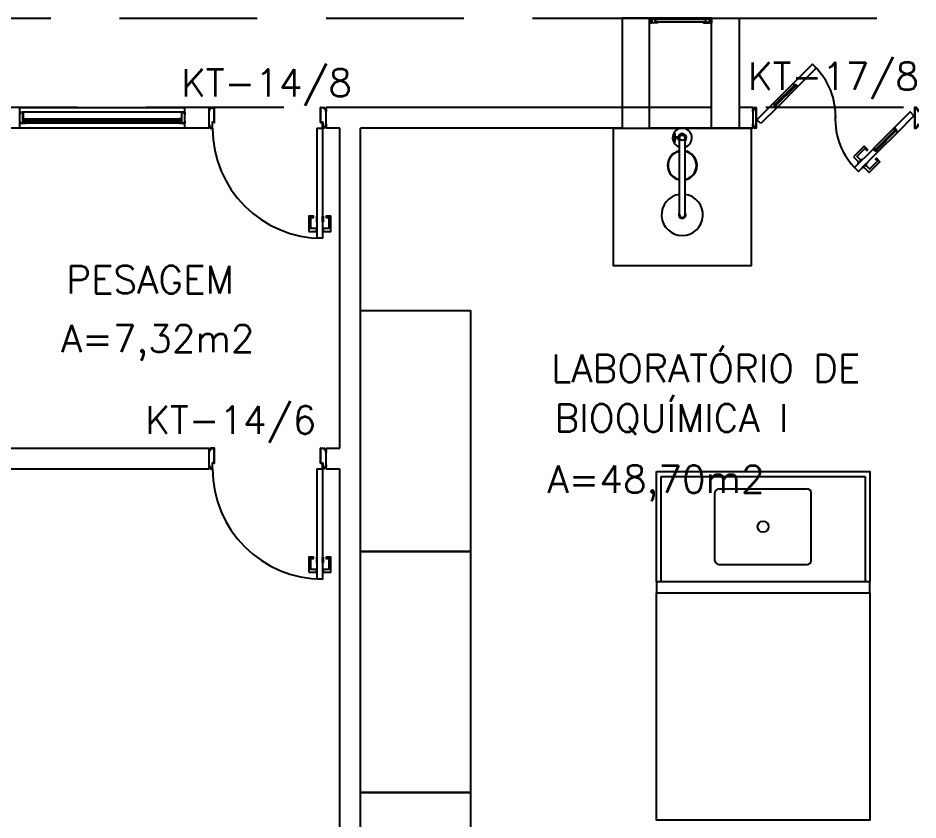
# Model space of a CAD drawing. Header units: millimetres. Extents: x 2128 to 2646, y 1972 to 2207.
# Drawn here: x 2385.42 to 2391.96, y 2130.82 to 2136.64 of the extents above; entities that cross this region are included whole.
import ezdxf

# ---------------------------------------------------------------- set-up
doc = ezdxf.new("R2010")
doc.units = ezdxf.units.MM
doc.linetypes.add('HIDDEN', pattern=[0.375, 0.25, -0.125])
for name, color, linetype in [('A-WC', 2, 'Continuous'), ('AR-ALV', 2, 'Continuous'), ('AR-BANCADAS', 1, 'Continuous'), ('AR-CHUVEIRO', 1, 'Continuous'), ('AR-ESQ', 1, 'Continuous'), ('AR-ESTC', 3, 'Continuous'), ('AR-LAY-OUT-EQUIPAMENTOS', 1, 'Continuous'), ('AR-PEITORIL', 1, 'Continuous'), ('AR-PORTA', 1, 'Continuous'), ('BC- VISTA', 1, 'Continuous'), ('BC-CORTE', 14, 'Continuous'), ('BC-CUBA', 1, 'Continuous'), ('DT-ESQ-BAGUETE-C', 1, 'Continuous'), ('DT-ESQ-BAGUETE-V', 1, 'Continuous'), ('DT-ESQ-CHAPA DOBRADA-V', 1, 'Continuous'), ('DT-ESQ-MARCO-V', 1, 'Continuous'), ('DT-ESQ-PERFIL CADEIRA-C', 2, 'Continuous'), ('DT-ESQ-PERFIL CADEIRA-V', 2, 'Continuous'), ('DT-ESQ-PERFIL U-C', 2, 'Continuous'), ('DT-ESQ-VENEZIANA-C', 1, 'Continuous'), ('DT-ESQ-VENEZIANA-V', 1, 'Continuous'), ('DT-ESQ-VIDRO-C', 2, 'Continuous'), ('DT-TXTMOD', 1, 'Continuous'), ('ENDEREÇO', 2, 'Continuous'), ('maçaneta', 1, 'Continuous'), ('mov', 1, 'Continuous'), ('PM-PERFIL U-C', 2, 'Continuous'), ('PM-VIDRO', 2, 'Continuous'), ('pm1', 2, 'Continuous'), ('pm2', 2, 'Continuous'), ('PROJ', 1, 'HIDDEN'), ('TEXTO', 2, 'Continuous'), ('Área', 2, 'Continuous')]:
    doc.layers.add(name, color=color, linetype=linetype)
doc.styles.add('S10', font='simplex.shx', dxfattribs={"height": 0.1})
doc.styles.add('UNB-100', font='simplex.shx', dxfattribs={"height": 0.2})
doc.styles.add('UNB1-100', font='simplex.shx', dxfattribs={"height": 0.2})

# ---------------------------------------------------------------- blocks, each defined once
blk = doc.blocks.new('BOX')
at = {"color": 1}
for p, q in [((-0.057, -0.1399), (-0.057, -0.1999)), ((-0.053, -0.1399), (-0.053, -0.1999)), ((-0.03, -0.1649), (-0.053, -0.1649)), ((-0.03, -0.1749), (-0.053, -0.1749)), ((-0.02, -0.7299), (-0.02, -0.1922)), ((0.02, -0.7299), (0.02, -0.1922))]:
    blk.add_line(p, q, dxfattribs=at)
blk.add_circle((0, -0.1699), 0.02, dxfattribs=at)
for centre, radius, start, end in [((0, -0.1699), 0.0699, 286.63481, 253.36519), ((-0.055, -0.1399), 0.002, 0, 180), ((0, -0.1699), 0.03, 311.81031, 228.18969), ((-0.055, -0.1999), 0.002, 180, 0), ((0, -0.3708), 0.1072, 100.75318, 259.24682), ((0, -0.3708), 0.1032, 100.75318, 259.24682), ((0, -0.3708), 0.1032, 280.75318, 79.24682), ((0, -0.3708), 0.1072, 280.75318, 79.24682), ((0, -0.7299), 0.15, 97.66226, 82.33774), ((0, -0.7299), 0.025, 143.1301, 36.8699), ((0, -0.7299), 0.02, 180, 0)]:
    blk.add_arc(centre, radius, start, end, dxfattribs=at)
blk = doc.blocks.new('chuvemerg-p')
at = {"layer": 'A-WC', "xscale": 4.000000000000012, "yscale": 4.000000000000012, "zscale": 4.000000000000012, "rotation": 315.0000000000003}
blk.add_blockref('BOX', (0, 0), dxfattribs=at)
blk = doc.blocks.new('chuveiro-emerg')
at = {"layer": 'AR-LAY-OUT-EQUIPAMENTOS'}
blk.add_lwpolyline([(0, 0.5), (1, 0.5), (1, -0.5), (0, -0.5)], close=True, dxfattribs=at)
at = {"layer": 'AR-LAY-OUT-EQUIPAMENTOS', "xscale": 0.250000000000002, "yscale": 0.250000000000002, "zscale": 0.250000000000002, "rotation": 135}
blk.add_blockref('chuvemerg-p', (-0.1, 0), dxfattribs=at)
blk = doc.blocks.new('EF01-P')
at = {"layer": 'DT-ESQ-BAGUETE-C', "ltscale": 0.1}
for points in [[(0.0015, 0.035), (0.015, 0.035), (0.015, 0.0335), (0.0015, 0.0335), (0.0015, 0.005), (0.015, 0.005), (0.015, 0.0035), (0.0015, 0.0035, -0.414214), (0, 0.005), (0, 0.0335, -0.414214)], [(0.4485, 0.035), (0.435, 0.035), (0.435, 0.0335), (0.4485, 0.0335), (0.4485, 0.005), (0.435, 0.005), (0.435, 0.0035), (0.4485, 0.0035, 0.414214), (0.45, 0.005), (0.45, 0.0335, 0.414214)]]:
    blk.add_lwpolyline(points, format="xyb", close=True, dxfattribs=at)
at = {"layer": 'DT-ESQ-PERFIL CADEIRA-C', "ltscale": 0.1}
for points in [[(0.01, 0.0015), (0.01, 0.003), (0.0015, 0.003, 1), (0.0015, 0), (0.015, 0, 0.414214), (0.0165, 0.0015), (0.0165, 0.0335), (0.043, 0.0335)], [(0.043, 0.0065), (0.018, 0.0065), (0.018, 0.0165), (0.0165, 0.0165), (0.0165, 0.0065, 0.414214), (0.018, 0.005), (0.043, 0.005), (0.0565, 0.005, 1), (0.0565, 0.008), (0.043, 0.008), (0.043, 0.02), (0.043, 0.032), (0.0565, 0.032, 1), (0.0565, 0.035), (0.043, 0.035), (0.0165, 0.035, 0.414214), (0.015, 0.0335), (0.015, 0.0015), (0.0015, 0.0015)], [(0.0415, 0.02), (0.0415, 0.032, -0.414214), (0.043, 0.0335), (0.0565, 0.0335)], [(0.0415, 0.02), (0.0415, 0.008, 0.414214), (0.043, 0.0065), (0.0565, 0.0065)], [(0.407, 0.0065), (0.432, 0.0065), (0.432, 0.0165), (0.4335, 0.0165), (0.4335, 0.0065, -0.414214), (0.432, 0.005), (0.407, 0.005), (0.3935, 0.005, -1), (0.3935, 0.008), (0.407, 0.008), (0.407, 0.02), (0.407, 0.032), (0.3935, 0.032, -1), (0.3935, 0.035), (0.407, 0.035), (0.4335, 0.035, -0.414214), (0.435, 0.0335), (0.435, 0.0015), (0.4485, 0.0015)], [(0.4085, 0.02), (0.4085, 0.032, 0.414214), (0.407, 0.0335), (0.3935, 0.0335)], [(0.4085, 0.02), (0.4085, 0.008, -0.414214), (0.407, 0.0065), (0.3935, 0.0065)], [(0.44, 0.0015), (0.44, 0.003), (0.4485, 0.003, -1), (0.4485, 0), (0.435, 0, -0.414214), (0.4335, 0.0015), (0.4335, 0.0335), (0.407, 0.0335)]]:
    blk.add_lwpolyline(points, format="xyb", dxfattribs=at)
at = {"layer": 'DT-ESQ-PERFIL CADEIRA-V', "ltscale": 0.1}
blk.add_line((0.015, 0), (0.435, 0), dxfattribs=at)
at = {"layer": 'DT-ESQ-VENEZIANA-C', "ltscale": 0.1}
for p, q in [((0.043, 0.0105), (0.407, 0.0105)), ((0.043, 0.009), (0.407, 0.009))]:
    blk.add_line(p, q, dxfattribs=at)
at = {"layer": 'DT-ESQ-VENEZIANA-V', "ltscale": 0.1}
blk.add_line((0.043, 0.031), (0.407, 0.031), dxfattribs=at)
blk = doc.blocks.new('EF05B-P')
at = {"layer": 'DT-ESQ-BAGUETE-C', "ltscale": 0.1}
for points in [[(0.039, -0.05), (0.0255, -0.05), (0.0255, -0.0485), (0.039, -0.0485), (0.039, -0.0365), (0.0255, -0.0365), (0.0255, -0.035), (0.039, -0.035, -0.414214), (0.0405, -0.0365), (0.0405, -0.0485, -0.414214)], [(1.161, -0.05), (1.1745, -0.05), (1.1745, -0.0485), (1.161, -0.0485), (1.161, -0.0365), (1.1745, -0.0365), (1.1745, -0.035), (1.161, -0.035, 0.414214), (1.1595, -0.0365), (1.1595, -0.0485, 0.414214)]]:
    blk.add_lwpolyline(points, format="xyb", close=True, dxfattribs=at)
at = {"layer": 'DT-ESQ-BAGUETE-V', "ltscale": 0.1}
blk.add_line((1.161, -0.05), (0.039, -0.05), dxfattribs=at)
at = {"layer": 'DT-ESQ-CHAPA DOBRADA-V', "ltscale": 0.1}
blk.add_line((1.16, -0.067), (0.04, -0.067), dxfattribs=at)
at = {"layer": 'DT-ESQ-MARCO-V', "ltscale": 0.1}
for p, q in [((0.0235, -0.035), (1.1765, -0.035)), ((0.0235, -0.115), (1.1765, -0.115))]:
    blk.add_line(p, q, dxfattribs=at)
at = {"layer": 'DT-ESQ-PERFIL U-C', "ltscale": 0.1}
for points in [[(0.025, -0.0655), (0.025, -0.0655, 0.414214), (0.0235, -0.067), (0.0235, -0.1135), (0.0015, -0.1135), (0.0015, -0.1), (0, -0.1), (0, -0.1135, 0.414214), (0.0015, -0.115), (0.0235, -0.115, 0.414214), (0.025, -0.1135), (0.025, -0.067), (0.04, -0.067, 1), (0.04, -0.064), (0.025, -0.064), (0.025, -0.0365, 0.414214), (0.0235, -0.035), (0.0015, -0.035, 0.414214), (0, -0.0365), (0, -0.05), (0.0015, -0.05), (0.0015, -0.0365), (0.0235, -0.0365), (0.0235, -0.064, 0.414214), (0.025, -0.0655), (0.04, -0.0655)], [(1.175, -0.0655), (1.175, -0.0655, -0.414214), (1.1765, -0.067), (1.1765, -0.1135), (1.1985, -0.1135), (1.1985, -0.1), (1.2, -0.1), (1.2, -0.1135, -0.414214), (1.1985, -0.115), (1.1765, -0.115, -0.414214), (1.175, -0.1135), (1.175, -0.067), (1.16, -0.067, -1), (1.16, -0.064), (1.175, -0.064), (1.175, -0.0365, -0.414214), (1.1765, -0.035), (1.1985, -0.035, -0.414214), (1.2, -0.0365), (1.2, -0.05), (1.1985, -0.05), (1.1985, -0.0365), (1.1765, -0.0365), (1.1765, -0.064, -0.414214), (1.175, -0.0655), (1.16, -0.0655)]]:
    blk.add_lwpolyline(points, format="xyb", dxfattribs=at)
at = {"layer": 'DT-ESQ-VIDRO-C', "ltscale": 0.1}
blk.add_lwpolyline([(0.027, -0.062), (0.027, -0.052), (1.173, -0.052), (1.173, -0.062)], close=True, dxfattribs=at)
at = {"layer": 'DT-TXTMOD', "ltscale": 0.1, "style": 'S10', "flags": 3}
blk.add_attdef('EF05B', (0.05, 0), '', height=0.1, dxfattribs=at)
blk = doc.blocks.new('PM7B')
at = {"layer": 'maçaneta'}
for points in [[(0.7317, -0.2081), (0.7706, -0.247), (0.7848, -0.2329), (0.7576, -0.2056, -0.414214), (0.7576, -0.2035), (0.8131, -0.148), (0.8272, -0.1622), (0.8343, -0.1551), (0.8095, -0.1303)], [(0.806, -0.2824), (0.8449, -0.3213), (0.9227, -0.2435), (0.8979, -0.2187), (0.8908, -0.2258), (0.905, -0.2399), (0.8495, -0.2954, -0.414214), (0.8474, -0.2954), (0.8201, -0.2682)], [(0.8449, -0.3213), (0.806, -0.2824), (0.8201, -0.2682), (0.8474, -0.2954, 0.414214), (0.8495, -0.2954), (0.905, -0.2399), (0.8908, -0.2258), (0.8979, -0.2187), (0.9227, -0.2435)]]:
    blk.add_lwpolyline(points, format="xyb", close=True, dxfattribs=at)
for points in [[(0.7918, -0.2258), (0.7636, -0.2541), (0.7671, -0.2576), (0.7954, -0.2293)], [(0.7918, -0.2258), (0.7636, -0.2541), (0.7671, -0.2576), (0.7954, -0.2293)], [(0.8272, -0.2612), (0.7989, -0.2894), (0.7954, -0.2859), (0.8237, -0.2576)], [(0.8272, -0.2612), (0.7989, -0.2894), (0.7954, -0.2859), (0.8237, -0.2576)]]:
    blk.add_lwpolyline(points, close=True, dxfattribs=at)
at = {"layer": 'mov'}
for centre, start, end in [((0.0994, 0.0888), 356.80287, 46.39924), ((1.1006, 0.0612), 176.80287, 226.39924)]:
    blk.add_arc(centre, 0.5014, start, end, dxfattribs=at)
at = {"layer": 'PM-PERFIL U-C'}
for p, q in [((0, 0.12), (0, 0.1385)), ((0.0015, 0.14), (0.01, 0.14)), ((0.0105, 0.138), (0.002, 0.138)), ((0.002, 0.138), (0.002, 0.12)), ((0.01, 0.14), (0.01, 0.1485)), ((0.0115, 0.15), (0.0235, 0.15)), ((0.023, 0.148), (0.012, 0.148)), ((0.012, 0.148), (0.012, 0.1395)), ((0.023, 0.148), (0.023, 0.002)), ((0.025, 0.1485), (0.025, 0.0015)), ((1.175, 0.1485), (1.175, 0.0015)), ((1.1885, 0.15), (1.1765, 0.15)), ((1.177, 0.148), (1.188, 0.148)), ((1.177, 0.148), (1.177, 0.002)), ((1.188, 0.148), (1.188, 0.1395)), ((1.1895, 0.138), (1.198, 0.138)), ((1.19, 0.14), (1.19, 0.1485)), ((1.1985, 0.14), (1.19, 0.14)), ((1.198, 0.138), (1.198, 0.12)), ((1.2, 0.12), (1.2, 0.1385)), ((0.002, 0.12), (0, 0.12)), ((1.198, 0.12), (1.2, 0.12)), ((0, 0.0115), (0, 0.03)), ((0, 0.03), (0.002, 0.03)), ((0.01, 0.01), (0.0015, 0.01)), ((0.002, 0.03), (0.002, 0.012)), ((0.002, 0.012), (0.0105, 0.012)), ((0.01, 0.0015), (0.01, 0.01)), ((0.0235, 0), (0.0115, 0)), ((0.012, 0.0105), (0.012, 0.002)), ((0.012, 0.002), (0.023, 0.002)), ((1.1765, 0), (1.1885, 0)), ((1.188, 0.002), (1.177, 0.002)), ((1.188, 0.0105), (1.188, 0.002)), ((1.198, 0.012), (1.1895, 0.012)), ((1.19, 0.01), (1.1985, 0.01)), ((1.19, 0.0015), (1.19, 0.01)), ((1.198, 0.03), (1.198, 0.012)), ((1.2, 0.03), (1.198, 0.03)), ((1.2, 0.0115), (1.2, 0.03))]:
    blk.add_line(p, q, dxfattribs=at)
for centre, start, end in [((0.0015, 0.1385), 90, 180), ((0.0115, 0.1485), 90, 180), ((0.0105, 0.1395), 270, 0), ((0.0235, 0.1485), 0, 90), ((1.1765, 0.1485), 90, 180), ((1.1895, 0.1395), 180, 270), ((1.1885, 0.1485), 0, 90), ((1.1985, 0.1385), 0, 90), ((0.0015, 0.0115), 180, 270), ((0.0115, 0.0015), 180, 270), ((0.0105, 0.0105), 0, 90), ((0.0235, 0.0015), 269.93864, 0), ((1.1765, 0.0015), 180, 270.06136), ((1.1895, 0.0105), 90, 180), ((1.1885, 0.0015), 270, 0), ((1.1985, 0.0115), 270, 0)]:
    blk.add_arc(centre, 0.0015, start, end, dxfattribs=at)
at = {"layer": 'PM-VIDRO'}
for p, q in [((0.1607, 0.1707), (0.3021, 0.3122)), ((0.3092, 0.3051), (0.1677, 0.1637)), ((0.8908, -0.1551), (1.0323, -0.0137)), ((1.0393, -0.0207), (0.8979, -0.1622))]:
    blk.add_line(p, q, dxfattribs=at)
at = {"layer": 'pm1'}
for p, q in [((0.3021, 0.3122), (0.2915, 0.3228)), ((0.3021, 0.3122), (0.3092, 0.3192)), ((0.3268, 0.3016), (0.3092, 0.3192)), ((0.3162, 0.3122), (0.3092, 0.3051)), ((0.3198, 0.2945), (0.3092, 0.3051)), ((0.3268, 0.3016), (0.3198, 0.2945)), ((0.0296, 0.0609), (0.1501, 0.1813)), ((0.1783, 0.1531), (0.0579, 0.0326)), ((0.1501, 0.1813), (0.1607, 0.1707)), ((0.1536, 0.1637), (0.1607, 0.1707)), ((0.1713, 0.146), (0.1536, 0.1637)), ((0.1677, 0.1637), (0.1607, 0.1566)), ((0.1677, 0.1637), (0.1783, 0.1531)), ((0.1783, 0.1531), (0.1713, 0.146)), ((0.0579, 0.0326), (0.0296, 0.0609)), ((1.0217, -0.0031), (1.0287, 0.004)), ((1.0287, 0.004), (1.0464, -0.0137)), ((1.0323, -0.0137), (1.0393, -0.0066)), ((1.0464, -0.0137), (1.0393, -0.0207)), ((0.8732, -0.1516), (0.8802, -0.1445)), ((0.8732, -0.1516), (0.8908, -0.1692)), ((0.8802, -0.1445), (0.8908, -0.1551)), ((0.8838, -0.1622), (0.8908, -0.1551)), ((0.8979, -0.1622), (0.8908, -0.1692)), ((0.8979, -0.1622), (0.9085, -0.1728))]:
    blk.add_line(p, q, dxfattribs=at)
for points in [[(0.2915, 0.3228), (0.4329, 0.4642), (0.4612, 0.4359), (0.3198, 0.2945)], [(1.0323, -0.0137), (1.0217, -0.0031), (1.1421, 0.1174), (1.1704, 0.0891), (1.0499, -0.0313), (1.0393, -0.0207)], [(0.9085, -0.1728), (0.7671, -0.3142), (0.7388, -0.2859), (0.8732, -0.1516)]]:
    blk.add_lwpolyline(points, dxfattribs=at)
at = {"layer": 'pm2', "color": 1}
for p, q in [((0.1501, 0.1813), (0.2915, 0.3228)), ((0.3198, 0.2945), (0.1783, 0.1531)), ((0.8802, -0.1445), (1.0217, -0.0031)), ((1.0499, -0.0313), (0.9085, -0.1728))]:
    blk.add_line(p, q, dxfattribs=at)
blk = doc.blocks.new('PM3B')
at = {"layer": 'maçaneta'}
for points in [[(0.02, 0.9), (-0.035, 0.9), (-0.035, 0.79), (0, 0.79), (0, 0.8), (-0.02, 0.8), (-0.02, 0.8785, -0.414214), (-0.0185, 0.88), (0.02, 0.88)], [(0.125, 0.9), (0.07, 0.9), (0.07, 0.88), (0.1085, 0.88, -0.414214), (0.11, 0.8785), (0.11, 0.8), (0.09, 0.8), (0.09, 0.79), (0.125, 0.79)]]:
    blk.add_lwpolyline(points, format="xyb", close=True, dxfattribs=at)
for points in [[(0.02, 0.79), (0.02, 0.83), (0.025, 0.83), (0.025, 0.79)], [(0.07, 0.79), (0.07, 0.83), (0.065, 0.83), (0.065, 0.79)]]:
    blk.add_lwpolyline(points, close=True, dxfattribs=at)
at = {"layer": 'mov'}
blk.add_arc((0.025, 0.15), 0.8, 0, 90, dxfattribs=at)
at = {"layer": 'PM-PERFIL U-C'}
for p, q in [((0, 0.12), (0, 0.1385)), ((0.0015, 0.14), (0.01, 0.14)), ((0.002, 0.138), (0.002, 0.12)), ((0.0105, 0.138), (0.002, 0.138)), ((0.01, 0.14), (0.01, 0.1485)), ((0.0115, 0.15), (0.0235, 0.15)), ((0.012, 0.148), (0.012, 0.1395)), ((0.023, 0.148), (0.012, 0.148)), ((0.023, 0.1085), (0.023, 0.148)), ((0.025, 0.1485), (0.025, 0.109)), ((0.825, 0.1485), (0.825, 0.109)), ((0.8385, 0.15), (0.8265, 0.15)), ((0.827, 0.148), (0.838, 0.148)), ((0.827, 0.1085), (0.827, 0.148)), ((0.838, 0.148), (0.838, 0.1395)), ((0.8395, 0.138), (0.848, 0.138)), ((0.84, 0.14), (0.84, 0.1485)), ((0.8485, 0.14), (0.84, 0.14)), ((0.848, 0.138), (0.848, 0.12)), ((0.85, 0.12), (0.85, 0.1385)), ((0.002, 0.12), (0, 0.12)), ((0.038, 0.107), (0.0245, 0.107)), ((0.0385, 0.109), (0.025, 0.109)), ((0.038, 0.107), (0.038, 0.002)), ((0.04, 0.1075), (0.04, 0.0015)), ((0.81, 0.1075), (0.81, 0.0015)), ((0.8115, 0.109), (0.825, 0.109)), ((0.812, 0.107), (0.8255, 0.107)), ((0.812, 0.107), (0.812, 0.002)), ((0.848, 0.12), (0.85, 0.12)), ((0, 0.03), (0.002, 0.03)), ((0, 0.0115), (0, 0.03)), ((0.01, 0.01), (0.0015, 0.01)), ((0.002, 0.03), (0.002, 0.012)), ((0.002, 0.012), (0.0105, 0.012)), ((0.01, 0.0015), (0.01, 0.01)), ((0.0385, 0), (0.0115, 0)), ((0.012, 0.0105), (0.012, 0.002)), ((0.012, 0.002), (0.038, 0.002)), ((0.8115, 0), (0.8385, 0)), ((0.838, 0.002), (0.812, 0.002)), ((0.838, 0.0105), (0.838, 0.002)), ((0.848, 0.012), (0.8395, 0.012)), ((0.84, 0.0015), (0.84, 0.01)), ((0.84, 0.01), (0.8485, 0.01)), ((0.85, 0.03), (0.848, 0.03)), ((0.848, 0.03), (0.848, 0.012)), ((0.85, 0.0115), (0.85, 0.03))]:
    blk.add_line(p, q, dxfattribs=at)
for centre, start, end in [((0.0015, 0.1385), 90, 180), ((0.0115, 0.1485), 90, 180), ((0.0105, 0.1395), 270, 0), ((0.0235, 0.1485), 360, 90), ((0.8265, 0.1485), 90, 180), ((0.8395, 0.1395), 180, 270), ((0.8385, 0.1485), 0, 90), ((0.8485, 0.1385), 0, 90), ((0.0245, 0.1085), 180, 270), ((0.0385, 0.1075), 0, 90), ((0.8115, 0.1075), 90, 180), ((0.8255, 0.1085), 270, 0), ((0.0015, 0.0115), 180, 270), ((0.0115, 0.0015), 180, 270), ((0.0105, 0.0105), 0, 90), ((0.0385, 0.0015), 269.93864, 0), ((0.8115, 0.0015), 180, 270.06136), ((0.8395, 0.0105), 90, 180), ((0.8385, 0.0015), 270, 0), ((0.8485, 0.0115), 270, 0)]:
    blk.add_arc(centre, 0.0015, start, end, dxfattribs=at)
at = {"layer": 'pm1'}
blk.add_lwpolyline([(0.065, 0.95), (0.065, 0.15), (0.025, 0.15), (0.025, 0.95)], close=True, dxfattribs=at)
blk = doc.blocks.new('PM3')
at = {"layer": 'maçaneta'}
for points in [[(0.02, 0.825), (-0.035, 0.825), (-0.035, 0.715), (0, 0.715), (0, 0.725), (-0.02, 0.725), (-0.02, 0.8035, -0.414214), (-0.0185, 0.805), (0.02, 0.805)], [(0.125, 0.825), (0.07, 0.825), (0.07, 0.805), (0.1085, 0.805, -0.414214), (0.11, 0.8035), (0.11, 0.725), (0.09, 0.725), (0.09, 0.715), (0.125, 0.715)]]:
    blk.add_lwpolyline(points, format="xyb", close=True, dxfattribs=at)
for points in [[(0.02, 0.715), (0.02, 0.755), (0.025, 0.755), (0.025, 0.715)], [(0.07, 0.715), (0.07, 0.755), (0.065, 0.755), (0.065, 0.715)]]:
    blk.add_lwpolyline(points, close=True, dxfattribs=at)
at = {"layer": 'mov'}
blk.add_arc((0.025, 0.075), 0.8, 0, 90, dxfattribs=at)
at = {"layer": 'PM-PERFIL U-C'}
for p, q in [((0.01, 0.065), (0.01, 0.0735)), ((0.0115, 0.075), (0.0235, 0.075)), ((0.012, 0.073), (0.012, 0.0645)), ((0.023, 0.073), (0.012, 0.073)), ((0.023, 0.0335), (0.023, 0.073)), ((0.025, 0.0735), (0.025, 0.034)), ((0.825, 0.0735), (0.825, 0.034)), ((0.8385, 0.075), (0.8265, 0.075)), ((0.827, 0.073), (0.838, 0.073)), ((0.827, 0.0335), (0.827, 0.073)), ((0.838, 0.073), (0.838, 0.0645)), ((0.84, 0.065), (0.84, 0.0735)), ((0, 0.045), (0, 0.0635)), ((0.002, 0.045), (0, 0.045)), ((0.0015, 0.065), (0.01, 0.065)), ((0.002, 0.063), (0.002, 0.045)), ((0.0105, 0.063), (0.002, 0.063)), ((0.038, 0.032), (0.0245, 0.032)), ((0.0385, 0.034), (0.025, 0.034)), ((0.038, 0.032), (0.038, -0.073)), ((0.04, 0.0325), (0.04, -0.0735)), ((0.81, 0.0325), (0.81, -0.0735)), ((0.8115, 0.034), (0.825, 0.034)), ((0.812, 0.032), (0.8255, 0.032)), ((0.812, 0.032), (0.812, -0.073)), ((0.8395, 0.063), (0.848, 0.063)), ((0.8485, 0.065), (0.84, 0.065)), ((0.848, 0.063), (0.848, 0.045)), ((0.848, 0.045), (0.85, 0.045)), ((0.85, 0.045), (0.85, 0.0635)), ((0, -0.045), (0.002, -0.045)), ((0, -0.0635), (0, -0.045)), ((0.01, -0.065), (0.0015, -0.065)), ((0.002, -0.045), (0.002, -0.063)), ((0.002, -0.063), (0.0105, -0.063)), ((0.01, -0.0735), (0.01, -0.065)), ((0.012, -0.0645), (0.012, -0.073)), ((0.838, -0.0645), (0.838, -0.073)), ((0.848, -0.063), (0.8395, -0.063)), ((0.84, -0.0735), (0.84, -0.065)), ((0.84, -0.065), (0.8485, -0.065)), ((0.85, -0.045), (0.848, -0.045)), ((0.848, -0.045), (0.848, -0.063)), ((0.85, -0.0635), (0.85, -0.045)), ((0.0385, -0.075), (0.0115, -0.075)), ((0.012, -0.073), (0.038, -0.073)), ((0.8115, -0.075), (0.8385, -0.075)), ((0.838, -0.073), (0.812, -0.073))]:
    blk.add_line(p, q, dxfattribs=at)
for centre, start, end in [((0.0115, 0.0735), 90, 180), ((0.0235, 0.0735), 360, 90), ((0.8265, 0.0735), 90, 180), ((0.8385, 0.0735), 0, 90), ((0.0015, 0.0635), 90, 180), ((0.0105, 0.0645), 270, 0), ((0.0245, 0.0335), 180, 270), ((0.0385, 0.0325), 0, 90), ((0.8115, 0.0325), 90, 180), ((0.8255, 0.0335), 270, 0), ((0.8395, 0.0645), 180, 270), ((0.8485, 0.0635), 0, 90), ((0.0015, -0.0635), 180, 270), ((0.0105, -0.0645), 0, 90), ((0.8395, -0.0645), 90, 180), ((0.8485, -0.0635), 270, 0), ((0.0115, -0.0735), 180, 270), ((0.0385, -0.0735), 269.93864, 0), ((0.8115, -0.0735), 180, 270.06136), ((0.8385, -0.0735), 270, 0)]:
    blk.add_arc(centre, 0.0015, start, end, dxfattribs=at)
at = {"layer": 'pm1'}
blk.add_lwpolyline([(0.065, 0.875), (0.065, 0.075), (0.025, 0.075), (0.025, 0.875)], close=True, dxfattribs=at)
blk = doc.blocks.new('BCP16')
at = {"layer": 'BC- VISTA'}
blk.add_lwpolyline([(0.8, 0), (0.8, -1.75), (0, -1.75), (0, 0)], close=True, dxfattribs=at)
blk = doc.blocks.new('BCP24')
at = {"layer": 'BC- VISTA'}
blk.add_lwpolyline([(1.55, 0), (1.55, -1.65), (0, -1.65), (0, 0)], close=True, dxfattribs=at)
blk = doc.blocks.new('BCP22')
at = {"layer": 'BC- VISTA'}
for p, q in [((0.035, 0.845), (1.515, 0.845)), ((0.035, 0.08), (0.035, 0.845)), ((1.515, 0.845), (1.515, 0.08))]:
    blk.add_line(p, q, dxfattribs=at)
blk.add_lwpolyline([(0, 0.88), (1.55, 0.88), (1.55, 0.08), (0, 0.08)], close=True, dxfattribs=at)
at = {"layer": 'BC-CORTE'}
blk.add_lwpolyline([(1.55, 0), (1.55, 0.08), (0, 0.08), (0, 0)], close=True, dxfattribs=at)
at = {"layer": 'BC-CUBA'}
for p, q in [((0.425, 0.2355), (0.425, 0.7255)), ((0.455, 0.7555), (1.095, 0.7555)), ((1.125, 0.2355), (1.125, 0.7255)), ((0.455, 0.2055), (1.095, 0.2055))]:
    blk.add_line(p, q, dxfattribs=at)
blk.add_circle((0.775, 0.4805), 0.04, dxfattribs=at)
for centre, start, end in [((0.455, 0.7255), 90, 180), ((1.095, 0.7255), 0, 90), ((0.455, 0.2355), 180, 270), ((1.095, 0.2355), 270, 360)]:
    blk.add_arc(centre, 0.03, start, end, dxfattribs=at)

msp = doc.modelspace()

# ---------------------------------------------------------------- linework, layer by layer
at = {"layer": 'AR-ALV'}
for p, q in [((2385.4365, 2135.9901), (2384.6615, 2135.9901)), ((2385.4365, 2135.8401), (2385.4365, 2135.9901)), ((2386.8115, 2135.9901), (2386.6365, 2135.9901)), ((2386.6365, 2135.8401), (2386.6365, 2135.9901)), ((2386.8115, 2135.8401), (2386.8115, 2135.9901)), ((2389.8115, 2135.9901), (2387.6615, 2135.9901)), ((2387.6615, 2135.8401), (2387.6615, 2135.9901)), ((2390.4615, 2135.9901), (2390.0115, 2135.9901)), ((2390.7615, 2135.9901), (2390.6615, 2135.9901)), ((2390.7615, 2135.9901), (2390.7615, 2135.8401)), ((2385.4365, 2135.8401), (2384.6615, 2135.8401)), ((2386.8115, 2135.8401), (2386.6365, 2135.8401)), ((2387.7615, 2135.8401), (2387.6615, 2135.8401)), ((2387.7615, 2133.5151), (2387.7615, 2135.8401)), ((2387.9115, 2127.5151), (2387.9115, 2135.8401)), ((2389.8115, 2135.8401), (2387.9115, 2135.8401)), ((2390.4615, 2135.8401), (2390.0115, 2135.8401)), ((2390.7615, 2135.8401), (2390.6615, 2135.8401)), ((2384.6115, 2133.5151), (2386.8115, 2133.5151)), ((2386.8115, 2133.3651), (2386.8115, 2133.5151)), ((2387.6615, 2133.3651), (2387.6615, 2133.5151)), ((2387.6615, 2133.5151), (2387.7615, 2133.5151)), ((2384.6115, 2133.3651), (2386.8115, 2133.3651)), ((2387.6615, 2133.3651), (2387.7615, 2133.3651)), ((2387.7615, 2127.5151), (2387.7615, 2133.3651))]:
    msp.add_line(p, q, dxfattribs=at)
at = {"layer": 'AR-ESTC'}
for p, q in [((2390.0115, 2136.6401), (2389.8115, 2136.6401)), ((2389.8115, 2136.6401), (2389.8115, 2135.8401)), ((2390.0115, 2135.8401), (2390.0115, 2136.6401)), ((2390.4615, 2136.6401), (2390.6615, 2136.6401)), ((2390.4615, 2135.8401), (2390.4615, 2136.6401)), ((2390.6615, 2136.6401), (2390.6615, 2135.8401)), ((2389.8115, 2135.8401), (2390.0115, 2135.8401)), ((2390.6615, 2135.8401), (2390.4615, 2135.8401))]:
    msp.add_line(p, q, dxfattribs=at)
at = {"layer": 'AR-PEITORIL'}
for p, q in [((2385.4365, 2135.9901), (2386.6365, 2135.9901)), ((2386.6365, 2135.8401), (2385.4365, 2135.8401))]:
    msp.add_line(p, q, dxfattribs=at)
at = {"layer": 'PROJ', "ltscale": 4}
for p, q in [((2372.6615, 2136.6401), (2437.8115, 2136.6401)), ((2399.3552, 2135.9901), (2372.6615, 2135.9901))]:
    msp.add_line(p, q, dxfattribs=at)

# ---------------------------------------------------------------- block references
at = {"layer": 'AR-BANCADAS'}
for name, p in [('BCP16', (2387.9115, 2134.5151)), ('BCP22', (2390.0615, 2132.4651)), ('BCP16', (2387.9115, 2132.7651)), ('BCP24', (2390.0615, 2132.4651)), ('BCP16', (2387.9115, 2131.0151))]:
    msp.add_blockref(name, p, dxfattribs=at)
at = {"layer": 'AR-CHUVEIRO', "rotation": 270}
msp.add_blockref('chuveiro-emerg', (2390.249, 2135.8401), dxfattribs=at)
at = {"layer": 'AR-ESQ', "rotation": 180}
for name, p in [('EF01-P', (2390.4615, 2136.6401)), ('EF05B-P', (2386.6365, 2135.8401))]:
    msp.add_blockref(name, p, dxfattribs=at)
at = {"layer": 'AR-PORTA'}
msp.add_blockref('PM7B', (2390.7615, 2135.8401), dxfattribs=at)
at = {"layer": 'AR-PORTA', "rotation": 180}
for name, p in [('PM3B', (2387.6615, 2135.9901)), ('PM3', (2387.6615, 2133.4401))]:
    msp.add_blockref(name, p, dxfattribs=at)

# ---------------------------------------------------------------- texts
at = {"layer": 'ENDEREÇO', "style": 'UNB1-100'}
for s, p in [('KT-17/8', (2390.7255, 2136.1172)), ('KT-14/8', (2386.6076, 2136.0694)), ('KT-14/6', (2386.3475, 2133.6202))]:
    msp.add_text(s, height=0.2, dxfattribs=at).set_placement(p)
at = {"layer": 'TEXTO', "style": 'UNB-100'}
for s, p in [('PESAGEM', (2385.774, 2134.6401)), ('LABORATÓRIO DE', (2389.2965, 2133.9955)), ('BIOQUÍMICA I', (2389.3204, 2133.6344))]:
    msp.add_text(s, height=0.2, dxfattribs=at).set_placement(p)
at = {"layer": 'Área', "style": 'UNB-100'}
for s, p in [('A=7,32m2', (2385.7356, 2134.2119)), ('A=48,70m2', (2389.2698, 2133.1907))]:
    msp.add_text(s, height=0.2, dxfattribs=at).set_placement(p)

doc.saveas('drawing.dxf')
